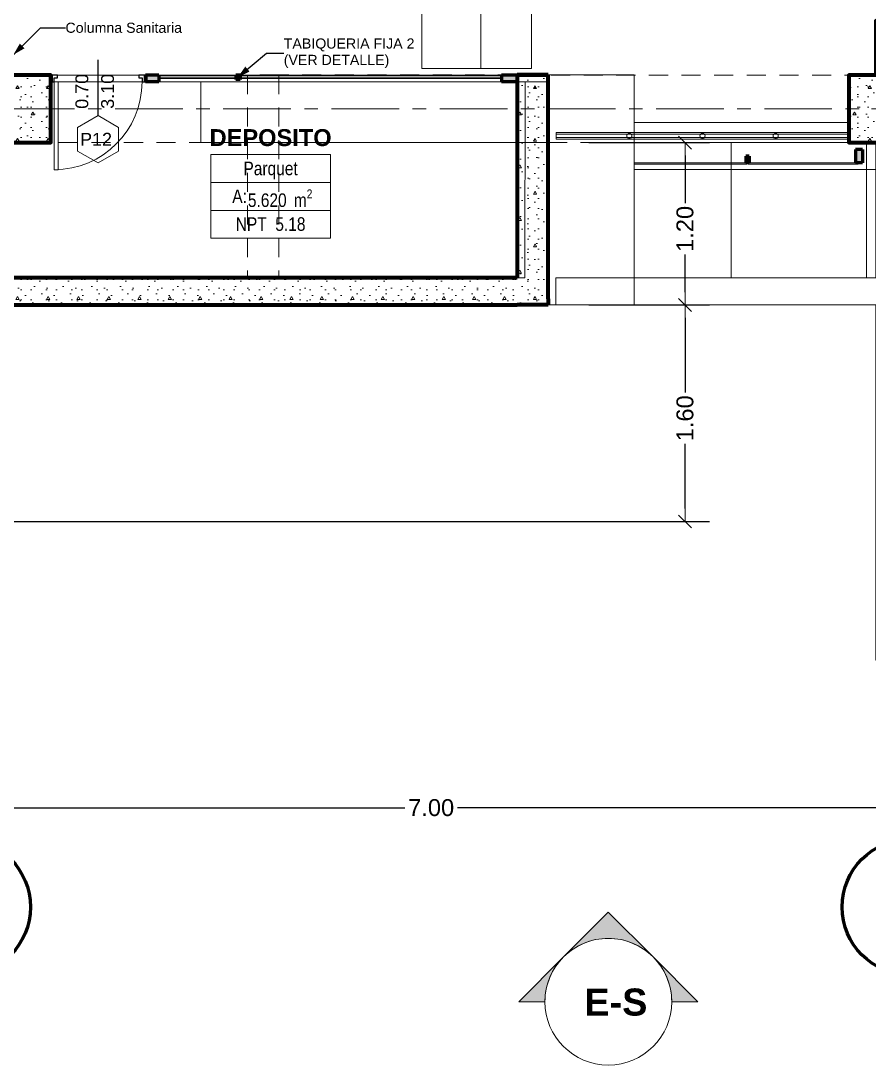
# Model space of a CAD drawing. Header units: inches. Extents: x -38 to 5698, y -33 to 92.
# Drawn here: x 123.25 to 129.52, y 0.38 to 8.1 of the extents above; entities that cross this region are included whole.
import ezdxf

# ---------------------------------------------------------------- set-up
doc = ezdxf.new("R2010")
doc.units = ezdxf.units.IN
doc.header["$MEASUREMENT"] = 0
doc.set_wipeout_variables(frame=1)
doc.header["$PDMODE"] = 1
for name, pattern in [('Hidden Line', [0.195611, 0.141111, -0.0545]), ('Línea Oculta', [0.195611, 0.141111, -0.0545]), ('Punto & Raya', [0.65, 0.5, -0.075, 0, -0.075]), ('Wipeout_Contour', [1, 0, -1])]:
    doc.linetypes.add(name, pattern=pattern)
for name, color, linetype in [('02 _ ARQ _ ALB _ Cotas Ejes', 7, 'Continuous'), ('02 _ ARQ _ ALB _ Ejes Generales', 7, 'Continuous'), ('02 _ ARQ _ ALB _ Mobiliario', 7, 'Continuous'), ('02 _ ARQ _ ALB _ Muros Exteriores', 7, 'Continuous'), ('02 _ ARQ _ ALB _ Muros Interiores', 7, 'Continuous'), ('02 _ ARQ _ ZON _ Espacio.3D', 7, 'Continuous'), ('08 _ STR _ EXT _ 06 Columnas', 7, 'Continuous'), ('08 _ STR _ EXT _ 07 Losa Aligerada', 7, 'Continuous'), ('08 _ STR _ EXT _ 08 Placas Inclinadas', 7, 'Continuous'), ('08 _ STR _ EXT _ 09 Vigas', 7, 'Continuous'), ('Acabado - Muros', 7, 'Continuous'), ('Dibujo 2D - General', 7, 'Continuous'), ('Estructura - 04 MURO', 253, 'Continuous'), ('Interior - Escaleras & Barandillas', 7, 'Continuous'), ('Marcador - Alzados', 7, 'Continuous'), ('Notas - Etiquetas', 251, 'Continuous')]:
    doc.layers.add(name, color=color, linetype=linetype)
doc.styles.add('Estilo_Generado_1', font='swisseb.ttf')
doc.styles.add('Estilo_Generado_4', font='swisse.ttf')
doc.styles.add('Estilo_Generado_8', font='arialbd.ttf')
doc.styles.add('Estilo_Generado_9', font='ARIALN.TTF')
doc.dimstyles.new('Estilo_Generado__1', dxfattribs={"dimtxt": 0.125, "dimasz": 0.095, "dimexe": 0.18, "dimexo": 0.3, "dimgap": 0, "dimtad": 0, "dimtih": 1, "dimtoh": 1, "dimzin": 0, "dimdsep": 46, "dimtxsty": 'Estilo_Generado_4', "dimblk": 'ARROWHEAD_6', "dimblk1": 'ARROWHEAD_6', "dimblk2": 'ARROWHEAD_6', "dimcen": 0.09, "dimse1": 1, "dimse2": 1, "dimclrd": 144, "dimclre": 144, "dimclrt": 7, "dimadec": 0, "dimazin": 0, "dimtfac": 1, "dimtdec": 4, "dimtmove": 0, "dimatfit": 3, "dimfxl": 1, "dimtolj": 1, "dimtzin": 0, "dimarcsym": 0})
doc.dimstyles.new('Estilo_Generado__4', dxfattribs={"dimtxt": 0.125, "dimasz": 0.095, "dimexe": 0.18, "dimexo": 0.3, "dimgap": 0, "dimtad": 0, "dimzin": 0, "dimdsep": 46, "dimtxsty": 'Estilo_Generado_4', "dimblk": 'ARROWHEAD_6', "dimblk1": 'ARROWHEAD_6', "dimblk2": 'ARROWHEAD_6', "dimcen": 0.09, "dimclrd": 144, "dimclre": 144, "dimclrt": 7, "dimadec": 0, "dimazin": 0, "dimtfac": 1, "dimtdec": 4, "dimtmove": 0, "dimatfit": 3, "dimfxl": 1, "dimtolj": 1, "dimtzin": 0, "dimarcsym": 0})
doc.dimstyles.new('Estilo_Generado__8', dxfattribs={"dimtxt": 0.18, "dimasz": 0.0912, "dimexe": 0.18, "dimexo": 0.0625, "dimgap": 0, "dimtad": 0, "dimtih": 1, "dimtoh": 1, "dimdec": 4, "dimzin": 0, "dimdsep": 46, "dimcen": 0.09, "dimadec": 0, "dimazin": 0, "dimtfac": 1, "dimtdec": 4, "dimtmove": 0, "dimatfit": 3, "dimldrblk": 'ARROWHEAD_5', "dimfxl": 1, "dimtolj": 1, "dimtzin": 0, "dimarcsym": 0})
pattern_1 = [(0, (92.500015, 3e-09), (0, 0.03), [])]
pattern_2 = [(0, (92.5, 3e-09), (0, 0.3897114), [0.024375, -0.200625]), (0, (92.6125, 0.19486), (0, 0.3897114), [0.024375, -0.200625]), (60, (92.5, 3e-09), (-0.3375, 0.1948557), [0.024375, -0.200625]), (60, (92.725, 3e-09), (-0.3375, 0.1948557), [0.024375, -0.200625]), (120, (92.5244, 3e-09), (0.3375, 0.1948557), [0.024375, -0.200625]), (120, (92.7494, 3e-09), (0.3375, 0.1948557), [0.024375, -0.200625]), (0, (92.500015, 0.0375), (0, 0.075), [0, -0.075, 0, -0.1125]), (45, (92.537515, 0.0375), (-0.05303301, 0.05303301), [0, -0.05625, 0, -0.09375])]

# ---------------------------------------------------------------- blocks, each defined once
blk = doc.blocks.new('ARROWHEAD_6')
at = {"color": 0, "linetype": 'Continuous', "lineweight": 0}
for p, q in [((0, 0), (-1, 0)), ((-0.5, -0.5), (0.5, 0.5))]:
    blk.add_line(p, q, dxfattribs=at)
blk = doc.blocks.new('*D90', base_point=(804.059, 0))
at = {"layer": '02 _ ARQ _ ALB _ Cotas Ejes', "color": 144, "linetype": 'Continuous', "lineweight": -2, "transparency": 16777216}
for p, q in [((122.915, 2.2841), (126.0886, 2.2841)), ((129.725, 2.2841), (126.4761, 2.2841))]:
    blk.add_line(p, q, dxfattribs=at)
at = {"layer": 'Defpoints', "color": 0, "linetype": 'Continuous', "transparency": 16777216}
for p in [(122.82, 7.45), (129.82, 7.45), (129.82, 2.2841)]:
    blk.add_point(p, dxfattribs=at)
at = {"layer": '02 _ ARQ _ ALB _ Cotas Ejes', "color": 144, "linetype": 'Continuous', "lineweight": -2, "transparency": 16777216, "xscale": 0.095, "yscale": 0.095, "zscale": 0.095, "rotation": 180}
blk.add_blockref('ARROWHEAD_6', (122.82, 2.2841), dxfattribs=at)
at = {"layer": '02 _ ARQ _ ALB _ Cotas Ejes', "color": 144, "linetype": 'Continuous', "lineweight": -2, "transparency": 16777216, "xscale": 0.095, "yscale": 0.095, "zscale": 0.095}
blk.add_blockref('ARROWHEAD_6', (129.82, 2.2841), dxfattribs=at)
at = {"layer": '02 _ ARQ _ ALB _ Cotas Ejes', "color": 7, "linetype": 'Continuous', "lineweight": 13, "transparency": 16777216, "insert": (126.2824, 2.2841), "char_height": 0.125, "attachment_point": 5, "style": 'Estilo_Generado_4'}
blk.add_mtext('\\A1;7.00', dxfattribs=at)
blk = doc.blocks.new('*D103', base_point=(804.059, 0))
at = {"layer": '02 _ ARQ _ ALB _ Cotas Ejes', "color": 144, "linetype": 'Continuous', "lineweight": -2, "transparency": 16777216}
for p, q in [((127.4478, 6.0005), (128.3389, 6.0005)), ((128.1589, 5.9055), (128.1589, 5.3523)), ((128.1589, 4.495), (128.1589, 4.9729)), ((123.0005, 4.4), (128.3389, 4.4))]:
    blk.add_line(p, q, dxfattribs=at)
at = {"layer": 'Defpoints', "color": 0, "linetype": 'Continuous', "transparency": 16777216}
for p in [(127.1478, 6.0005), (128.1589, 6.0005), (122.7005, 4.4)]:
    blk.add_point(p, dxfattribs=at)
at = {"layer": '02 _ ARQ _ ALB _ Cotas Ejes', "color": 144, "linetype": 'Continuous', "lineweight": -2, "transparency": 16777216, "xscale": 0.095, "yscale": 0.095, "zscale": 0.095}
for p, rotation in [((128.1589, 6.0005), 90), ((128.1589, 4.4), 270)]:
    blk.add_blockref('ARROWHEAD_6', p, dxfattribs=dict(at, rotation=rotation))
at = {"layer": '02 _ ARQ _ ALB _ Cotas Ejes', "color": 7, "linetype": 'Continuous', "lineweight": 13, "transparency": 16777216, "insert": (128.1589, 5.1626), "char_height": 0.125, "attachment_point": 5, "rotation": 90, "style": 'Estilo_Generado_4'}
blk.add_mtext('\\A1;1.60', dxfattribs=at)
blk = doc.blocks.new('*D104', base_point=(804.059, 0))
at = {"layer": '02 _ ARQ _ ALB _ Cotas Ejes', "color": 144, "linetype": 'Continuous', "lineweight": -2, "transparency": 16777216}
for p, q in [((127.4478, 7.2), (128.3389, 7.2)), ((128.1589, 7.105), (128.1589, 6.7523)), ((128.1589, 6.0955), (128.1589, 6.3729)), ((127.4478, 6.0005), (128.3389, 6.0005))]:
    blk.add_line(p, q, dxfattribs=at)
at = {"layer": 'Defpoints', "color": 0, "linetype": 'Continuous', "transparency": 16777216}
for p in [(127.1478, 7.2), (128.1589, 7.2), (127.1478, 6.0005)]:
    blk.add_point(p, dxfattribs=at)
at = {"layer": '02 _ ARQ _ ALB _ Cotas Ejes', "color": 144, "linetype": 'Continuous', "lineweight": -2, "transparency": 16777216, "xscale": 0.095, "yscale": 0.095, "zscale": 0.095}
for p, rotation in [((128.1589, 7.2), 90), ((128.1589, 6.0005), 270)]:
    blk.add_blockref('ARROWHEAD_6', p, dxfattribs=dict(at, rotation=rotation))
at = {"layer": '02 _ ARQ _ ALB _ Cotas Ejes', "color": 7, "linetype": 'Continuous', "lineweight": 13, "transparency": 16777216, "insert": (128.1589, 6.5626), "char_height": 0.125, "attachment_point": 5, "rotation": 90, "style": 'Estilo_Generado_4'}
blk.add_mtext('\\A1;1.20', dxfattribs=at)
blk = doc.blocks.new('ARROWHEAD_5')
at = {"linetype": 'Continuous', "lineweight": 0}
blk.add_hatch(color=0, dxfattribs=at).paths.add_polyline_path([(-1, 0.2679), (0, 0), (-1, -0.2679)])
at = {"color": 0, "linetype": 'Continuous', "lineweight": 0}
blk.add_line((0, 0), (-1, 0), dxfattribs=at)

msp = doc.modelspace()

# ---------------------------------------------------------------- hatches: boundary and pattern name
at = {"layer": '08 _ STR _ EXT _ 06 Columnas', "linetype": 'Continuous', "lineweight": 9}
h = msp.add_hatch(dxfattribs=at)
h.set_pattern_fill('HORMIGÓN_EN_MASA_0002', style=0, pattern_type=2)
h.set_pattern_definition(pattern_2)
h.paths.add_polyline_path([(122.57, 8.1), (122.57, 7.2), (123.47, 7.2), (123.47, 7.7), (123.07, 7.7), (123.07, 8.1)])
at = {"layer": '08 _ STR _ EXT _ 08 Placas Inclinadas', "linetype": 'Continuous', "lineweight": 9}
h = msp.add_hatch(dxfattribs=at)
h.set_pattern_fill('HORMIGÓN_EN_MASA_0002', style=0, pattern_type=2)
h.set_pattern_definition(pattern_2)
h.paths.add_polyline_path([(126.9169, 6.0611), (124.925, 6.2005), (122.9315, 6.2005), (122.2964, 6.1561), (122.2964, 6.0005), (126.9169, 6.0005)])
h = msp.add_hatch(dxfattribs=at)
h.set_pattern_fill('HORMIGÓN_EN_MASA_0002', style=0, pattern_type=2)
h.set_pattern_definition(pattern_2)
h.paths.add_polyline_path([(124.925, 6.2005), (125.156, 6.1843), (125.156, 6.2005)])
h = msp.add_hatch(dxfattribs=at)
h.set_pattern_fill('HORMIGÓN_EN_MASA_0002', style=0, pattern_type=2)
h.set_pattern_definition(pattern_2)
h.paths.add_polyline_path([(125.156, 6.2005), (125.156, 6.1843), (126.9169, 6.0611), (126.9169, 6.2005)])
h = msp.add_hatch(dxfattribs=at)
h.set_pattern_fill('HORMIGÓN_EN_MASA_0002', style=0, pattern_type=2)
h.set_pattern_definition(pattern_2)
h.paths.add_polyline_path([(127.1478, 6.0449), (126.9169, 6.0611), (126.9169, 6.0005), (127.1478, 6.0005)])
at = {"layer": 'Acabado - Muros', "linetype": 'Continuous', "lineweight": 0}
for points in [[(127.2056, 7.15), (127.1478, 7.15), (127.1478, 7.05), (127.2056, 7.05)], [(127.4075, 7.1), (127.4075, 7.05), (127.4325, 7.05), (127.4325, 7.1)]]:
    msp.add_hatch(color=254, dxfattribs=at).paths.add_polyline_path(points)
at = {"layer": 'Acabado - Muros', "linetype": 'Continuous', "lineweight": 9}
msp.add_hatch(color=250, dxfattribs=at).paths.add_polyline_path([(127.1825, 7.04), (127.415, 7.04), (127.415, 7.05), (127.1825, 7.05)])
at = {"layer": 'Marcador - Alzados', "linetype": 'Continuous', "lineweight": 13}
for points in [[(127.2608, 1.1812, -0.414214), (127.9233, 1.1812), (127.592, 1.5124)], [(126.9295, 0.8499), (127.1236, 0.8499, -0.198912), (127.2608, 1.1812)], [(128.2545, 0.8499), (127.9233, 1.1812, -0.198912), (128.0605, 0.8499)]]:
    msp.add_hatch(color=7, dxfattribs=at).paths.add_polyline_path(points)

# ---------------------------------------------------------------- linework, layer by layer
at = {"layer": '02 _ ARQ _ ALB _ Ejes Generales', "color": 7, "linetype": 'Continuous', "lineweight": 60}
for centre in [(122.82, 1.55), (129.82, 1.55)]:
    msp.add_circle(centre, 0.5, dxfattribs=at)
at = {"layer": '02 _ ARQ _ ALB _ Mobiliario', "color": 175, "linetype": 'Continuous', "lineweight": 13, "flags": 128}
for points in [[(126.6491, 8.3985), (126.2141, 8.3985), (126.2141, 7.7485), (126.6491, 7.7485)], [(126.6491, 8.3985), (126.6491, 7.7485), (127.0241, 7.7485), (127.0241, 8.3985)]]:
    msp.add_lwpolyline(points, close=True, dxfattribs=at)
at = {"layer": '02 _ ARQ _ ALB _ Muros Interiores', "color": 152, "linetype": 'Continuous', "lineweight": 25}
msp.add_line((123.82, 7.4), (123.82, 7.8125), dxfattribs=at)
at = {"layer": '02 _ ARQ _ ALB _ Muros Interiores', "color": 7, "linetype": 'Continuous', "lineweight": 80}
for p, q in [((123.47, 7.7), (123.47, 7.65)), ((123.47, 7.7), (123.47, 7.65)), ((123.47, 7.7), (123.47, 7.65)), ((124.17, 7.7), (124.17, 7.65)), ((124.17, 7.7), (124.17, 7.65)), ((124.17, 7.7), (124.17, 7.65))]:
    msp.add_line(p, q, dxfattribs=at)
at = {"layer": '02 _ ARQ _ ALB _ Muros Interiores', "color": 165, "linetype": 'Continuous', "lineweight": 25}
for p, q in [((123.47, 7.7), (123.47, 7.65)), ((123.52, 7.7), (123.47, 7.7)), ((123.47, 7.65), (123.495, 7.65)), ((123.495, 7.65), (123.495, 7.68)), ((123.495, 7.68), (123.52, 7.68)), ((123.52, 7.68), (123.52, 7.7)), ((124.12, 7.7), (124.12, 7.68)), ((124.17, 7.7), (124.12, 7.7)), ((124.12, 7.68), (124.145, 7.68)), ((124.145, 7.68), (124.145, 7.65)), ((124.145, 7.65), (124.17, 7.65)), ((124.17, 7.65), (124.17, 7.7))]:
    msp.add_line(p, q, dxfattribs=at)
at = {"layer": '02 _ ARQ _ ALB _ Muros Interiores', "color": 165, "linetype": 'Continuous', "lineweight": 15}
for p, q in [((123.495, 7), (123.495, 7.65)), ((123.495, 7.65), (123.525, 7.65)), ((123.525, 7.65), (123.525, 7)), ((123.525, 7), (123.495, 7))]:
    msp.add_line(p, q, dxfattribs=at)
at = {"layer": '02 _ ARQ _ ALB _ Muros Interiores', "color": 251, "linetype": 'Continuous', "lineweight": 13, "flags": 128}
msp.add_lwpolyline([(123.82, 7.05), (123.9716, 7.1375), (123.9716, 7.3125), (123.82, 7.4), (123.6684, 7.3125), (123.6684, 7.1375)], close=True, dxfattribs=at)
at = {"layer": '02 _ ARQ _ ALB _ Muros Interiores', "color": 7, "linetype": 'Continuous', "lineweight": 15}
msp.add_arc((123.495, 7.65), 0.65, 270, 0, dxfattribs=at)
at = {"layer": '02 _ ARQ _ ZON _ Espacio.3D', "color": 252, "linetype": 'Continuous', "lineweight": 13}
for p, q in [((125.5368, 7.1113), (124.6534, 7.1113)), ((124.6534, 7.1113), (124.6534, 6.4936)), ((124.6534, 7.1113), (125.5368, 7.1113)), ((124.6534, 6.9054), (124.6534, 7.1113)), ((125.5368, 6.4936), (125.5368, 7.1113)), ((125.5368, 7.1113), (125.5368, 6.9054)), ((125.5368, 6.9054), (124.6534, 6.9054)), ((124.6534, 6.9054), (125.5368, 6.9054)), ((124.6534, 6.6995), (124.6534, 6.9054)), ((125.5368, 6.9054), (125.5368, 6.6995)), ((125.5368, 6.6995), (124.6534, 6.6995)), ((124.6534, 6.6995), (125.5368, 6.6995)), ((124.6534, 6.4936), (124.6534, 6.6995)), ((125.5368, 6.6995), (125.5368, 6.4936)), ((124.6534, 6.4936), (125.5368, 6.4936)), ((125.5368, 6.4936), (124.6534, 6.4936))]:
    msp.add_line(p, q, dxfattribs=at)
at = {"layer": '02 _ ARQ _ ZON _ Espacio.3D', "color": 254, "linetype": 'Continuous', "lineweight": 0, "flags": 128}
for points in [[(122.62, 8.1), (123.07, 8.1), (123.07, 7.7), (124.5795, 7.6999), (124.5795, 7.2), (129.37, 7.2), (129.37, 7.7), (129.57, 7.7), (129.57, 8.1), (130.07, 8.1), (130.07, 16.5), (129.57, 16.5), (129.57, 17.35), (129.37, 17.35), (123.27, 17.35), (123.07, 17.35), (123.07, 16.5), (122.62, 16.5)], [(122.9315, 6.2005), (126.9755, 6.2005), (126.9764, 7.65), (123.47, 7.65), (123.47, 7.2), (122.9315, 7.2)]]:
    msp.add_lwpolyline(points, close=True, dxfattribs=at)
at = {"layer": '08 _ STR _ EXT _ 06 Columnas', "color": 7, "linetype": 'Continuous', "lineweight": 80, "flags": 128}
msp.add_lwpolyline([(122.57, 8.1), (122.57, 7.2), (123.47, 7.2), (123.47, 7.7), (123.07, 7.7), (123.07, 8.1)], close=True, dxfattribs=at)
at = {"layer": '08 _ STR _ EXT _ 07 Losa Aligerada', "color": 7, "linetype": 'Continuous', "lineweight": 18, "flags": 128}
msp.add_lwpolyline([(100.17, 5.8), (117.7353, 5.8), (117.7353, 7.2), (122.9315, 7.2), (122.9315, 6.0005), (129.57, 6.0005), (129.57, 3.3753), (137.07, 3.3753)], dxfattribs=at)
at = {"layer": '08 _ STR _ EXT _ 08 Placas Inclinadas', "color": 7, "linetype": 'Continuous', "lineweight": 80}
for p, q in [((125.156, 6.2005), (124.925, 6.2005)), ((125.156, 6.2005), (124.925, 6.2005)), ((126.9169, 6.2005), (125.156, 6.2005)), ((126.9169, 6.2005), (125.156, 6.2005))]:
    msp.add_line(p, q, dxfattribs=at)
at = {"layer": '08 _ STR _ EXT _ 08 Placas Inclinadas', "color": 7, "linetype": 'Continuous', "lineweight": 80, "flags": 128}
for points in [[(124.925, 6.2005), (122.9315, 6.2005)], [(122.2964, 6.0005), (126.9169, 6.0005)]]:
    msp.add_lwpolyline(points, dxfattribs=at)
at = {"layer": 'Acabado - Muros', "color": 7, "linetype": 'Continuous', "lineweight": 60}
for p, q in [((124.17, 7.7), (124.17, 7.65)), ((127.2056, 7.15), (127.1478, 7.15)), ((127.1478, 7.15), (127.1478, 7.05)), ((127.2056, 7.15), (127.2056, 7.05)), ((127.2056, 7.05), (127.1478, 7.05)), ((127.4075, 7.1), (127.4075, 7.05)), ((127.4325, 7.1), (127.4075, 7.1)), ((127.4325, 7.05), (127.4075, 7.05)), ((127.4325, 7.1), (127.4325, 7.05))]:
    msp.add_line(p, q, dxfattribs=at)
at = {"layer": 'Acabado - Muros', "color": 7, "linetype": 'Continuous', "lineweight": 13, "flags": 128}
msp.add_lwpolyline([(127.1825, 7.04), (127.1825, 7.05), (127.415, 7.05), (127.415, 7.04)], close=True, dxfattribs=at)
at = {"layer": 'Marcador - Alzados', "color": 7, "linetype": 'Continuous', "lineweight": 13, "flags": 128}
for points in [[(127.2608, 1.1812, -0.414214), (127.9233, 1.1812), (127.592, 1.5124)], [(126.9295, 0.8499), (127.1236, 0.8499, -0.198912), (127.2608, 1.1812)], [(128.2545, 0.8499), (128.0605, 0.8499, 0.198912), (127.9233, 1.1812)]]:
    msp.add_lwpolyline(points, format="xyb", close=True, dxfattribs=at)
at = {"layer": 'Marcador - Alzados', "color": 7, "linetype": 'Continuous', "lineweight": 13}
msp.add_circle((127.592, 0.8499), 0.4685, dxfattribs=at)

# ---------------------------------------------------------------- texts
at = {"layer": '02 _ ARQ _ ALB _ Muros Interiores', "color": 251, "lineweight": 25, "char_height": 0.095, "attachment_point": 7, "rotation": 90, "style": 'Estilo_Generado_4'}
for s, insert in [('\\A1;{\\pql;\\pt0;\\fSwis721 Ex BT|b0|i0|c0|p34;0.70\\fSwis721 Ex BT|b0|i0|c0|p34;\\A1{\\H.66x;\\S^  ;}\\fSwis721 Ex BT|b0|i0|c0|p34;\\fSwis721 Ex BT|b0|i0|c0|p34;}', (123.775, 7.45)), ('\\A1;{\\pql;\\pt0;\\fSwis721 Ex BT|b0|i0|c0|p34;3.10\\fSwis721 Ex BT|b0|i0|c0|p34;\\A1{\\H.66x;\\S^  ;}\\fSwis721 Ex BT|b0|i0|c0|p34;\\fSwis721 Ex BT|b0|i0|c0|p34;}', (123.965, 7.45))]:
    msp.add_mtext(s, dxfattribs=dict(at, insert=insert))
at = {"layer": '02 _ ARQ _ ALB _ Muros Interiores', "color": 251, "lineweight": 25, "insert": (123.6867, 7.1775), "char_height": 0.095, "attachment_point": 7, "style": 'Estilo_Generado_4'}
msp.add_mtext('\\A1;{\\pql;\\pt0;\\fSwis721 Ex BT|b0|i0|c0|p34;P12\\fSwis721 Ex BT|b0|i0|c0|p34;\\fSwis721 Ex BT|b0|i0|c0|p34;\\fSwis721 Ex BT|b0|i0|c0|p34;}', dxfattribs=at)
at = {"layer": '02 _ ARQ _ ZON _ Espacio.3D', "color": 252, "lineweight": 25, "attachment_point": 2}
for s, insert, char_height, style in [('\\A1;{\\pqc;\\pt0;\\fArial|b1|i0|c0|p34;DEPOSITO}', (125.0951, 7.2997), 0.125, 'Estilo_Generado_8'), ('\\A1;{\\pqc;\\pt0;\\fArial Narrow|b0|i0|c0|p34;Parquet}', (125.0951, 7.0594), 0.1, 'Estilo_Generado_9'), ('\\A1;{\\pqc;\\pt0;\\fArial Narrow|b0|i0|c0|p34;A: }', (124.866, 6.8535), 0.1, 'Estilo_Generado_9'), ('\\A1;{\\pqc;\\pt0,0.3;\\fArial Narrow|b0|i0|c0|p34;5.620\\fArial Narrow|b0|i0|c0|p34;\\A1{\\H.66x;\\S^  ;}\\fArial Narrow|b0|i0|c0|p34; m\\fArial Narrow|b0|i0|c0|p34;\\A1{\\H.66x;\\S2^  ;}}', (125.1657, 6.8539), 0.1, 'Estilo_Generado_9'), ('\\A1;{\\pqc;\\pt0;\\fArial Narrow|b0|i0|c0|p34;NPT  5.18}', (125.0951, 6.6481), 0.1, 'Estilo_Generado_9')]:
    msp.add_mtext(s, dxfattribs=dict(at, insert=insert, char_height=char_height, style=style))
at = {"layer": 'Marcador - Alzados', "color": 5, "lineweight": 35, "insert": (127.8809, 0.7447), "char_height": 0.2, "attachment_point": 9, "style": 'Estilo_Generado_1'}
msp.add_mtext('\\A1;{\\pqr;\\pt0;\\fSwis721 Ex BT|b1|i0|c0|p34;E-S}', dxfattribs=at)
at = {"layer": 'Notas - Etiquetas', "color": 8, "linetype": 'Continuous', "lineweight": 35, "insert": (123.5787, 8.0488), "char_height": 0.075, "attachment_point": 4, "style": 'Estilo_Generado_4'}
msp.add_mtext('\\A1;{\\pql;\\fSwis721 Ex BT|b0|i0|c0|p34;Columna Sanitaria}', dxfattribs=at)
at = {"layer": 'Notas - Etiquetas', "color": 8, "linetype": 'Continuous', "lineweight": 13, "insert": (125.1925, 7.8609), "char_height": 0.075, "width": 1.004961, "attachment_point": 4, "line_spacing_factor": 0.969465, "style": 'Estilo_Generado_4'}
msp.add_mtext('\\A1;{\\pql;\\fSwis721 Ex BT|b0|i0|c0|p34;TABIQUERIA FIJA 2 (VER DETALLE)\\fSwis721 Ex BT|b0|i0|c0|p34; }', dxfattribs=at)

# ---------------------------------------------------------------- leaders
at = {"layer": 'Notas - Etiquetas', "color": 8, "linetype": 'Continuous', "lineweight": 13, "annotation_type": 0, "has_hookline": 1, "hookline_direction": 0, "text_width": 1.0171}
msp.add_leader([(123.1938, 7.85), (123.393, 8.0488), (123.5787, 8.0488)], dimstyle='Estilo_Generado__8', dxfattribs=at)

# ---------------------------------------------------------------- next in the draw order: wipeouts: each hides what was drawn before it
at = {"color": 254, "linetype": 'Wipeout_Contour', "lineweight": 0, "ltscale": 2517.317119}
msp.add_wipeout([(127.1478, 6.0449), (127.1478, 6.0005), (127.7829, 6.0005)], dxfattribs=at).dxf.layer = '08 _ STR _ EXT _ 08 Placas Inclinadas'
at = {"color": 254, "linetype": 'Wipeout_Contour', "lineweight": 0, "ltscale": 5023.597006}
msp.add_wipeout([(124.8538, 7.65), (126.8014, 7.65), (126.8014, 7.7), (124.8703, 7.7), (124.8703, 7.667), (124.8538, 7.667)], dxfattribs=at).dxf.layer = 'Acabado - Muros'
at = {"color": 254, "linetype": 'Wipeout_Contour', "lineweight": 0, "ltscale": 3354.318651}
msp.add_wipeout([(126.9169, 7.65), (127.0538, 7.65), (127.0538, 7.7), (126.9169, 7.7)], dxfattribs=at).dxf.layer = 'Acabado - Muros'
at = {"color": 254, "linetype": 'Wipeout_Contour', "lineweight": 0, "ltscale": 3361.047241}
msp.add_wipeout([(129.57, 6.2005), (129.57, 7.2), (127.7829, 7.2), (127.7812, 6.2005)], dxfattribs=at).dxf.layer = 'Dibujo 2D - General'

# ---------------------------------------------------------------- next in the draw order: hatches: boundary and pattern name
at = {"layer": 'Acabado - Muros', "linetype": 'Continuous', "lineweight": 0}
for points in [[(129.42, 7.15), (129.42, 7.05), (129.47, 7.05), (129.47, 7.15)], [(128.6075, 7.1), (128.6075, 7.05), (128.6325, 7.05), (128.6325, 7.1)]]:
    msp.add_hatch(color=254, dxfattribs=at).paths.add_polyline_path(points)
at = {"layer": 'Acabado - Muros', "linetype": 'Continuous', "lineweight": 9}
for points in [[(127.425, 7.04), (128.615, 7.04), (128.615, 7.05), (127.425, 7.05)], [(128.625, 7.04), (129.44, 7.04), (129.44, 7.05), (128.625, 7.05)]]:
    msp.add_hatch(color=250, dxfattribs=at).paths.add_polyline_path(points)
at = {"layer": 'Dibujo 2D - General', "linetype": 'Continuous', "lineweight": 13}
h = msp.add_hatch(dxfattribs=at)
h.set_pattern_fill('CEMENTO_PULIDO_Y_BRUÑADO_FA', color=9, style=0, pattern_type=2)
h.set_pattern_definition([(0, (92.5, 3e-09), (0, 1), []), (90, (92.5, 3e-09), (-1, 0), [])])
h.paths.add_polyline_path([(129.57, 6.2005), (129.57, 7.2), (127.7829, 7.2), (127.7812, 6.2005)])

# ---------------------------------------------------------------- next in the draw order: linework, layer by layer
at = {"layer": '08 _ STR _ EXT _ 08 Placas Inclinadas', "color": 7, "linetype": 'Continuous', "lineweight": 80}
msp.add_line((126.9169, 7.7005), (126.9169, 6.2005), dxfattribs=at)
at = {"layer": 'Acabado - Muros', "color": 7, "linetype": 'Continuous', "lineweight": 60}
for p, q in [((126.9169, 7.7), (126.9169, 7.65)), ((129.42, 7.15), (129.42, 7.05)), ((129.47, 7.15), (129.42, 7.15)), ((129.47, 7.15), (129.47, 7.05)), ((128.6325, 7.1), (128.6075, 7.1)), ((128.6075, 7.1), (128.6075, 7.05)), ((128.6325, 7.05), (128.6075, 7.05)), ((128.6325, 7.1), (128.6325, 7.05)), ((129.47, 7.05), (129.42, 7.05))]:
    msp.add_line(p, q, dxfattribs=at)
at = {"layer": 'Acabado - Muros', "color": 7, "linetype": 'Continuous', "lineweight": 13, "flags": 128}
for points in [[(127.425, 7.04), (127.425, 7.05), (128.615, 7.05), (128.615, 7.04)], [(128.625, 7.04), (128.625, 7.05), (129.44, 7.05), (129.44, 7.04)]]:
    msp.add_lwpolyline(points, close=True, dxfattribs=at)
at = {"layer": 'Dibujo 2D - General', "color": 251, "linetype": 'Continuous', "lineweight": 13, "flags": 128}
msp.add_lwpolyline([(129.57, 6.2005), (129.57, 7.2), (127.7829, 7.2), (127.7812, 6.2005)], close=True, dxfattribs=at)

# ---------------------------------------------------------------- next in the draw order: wipeouts: each hides what was drawn before it
at = {"color": 254, "linetype": 'Wipeout_Contour', "lineweight": 0, "ltscale": 5016.541888}
msp.add_wipeout([(124.27, 7.65), (124.8538, 7.65), (124.8538, 7.667), (124.8373, 7.667), (124.8373, 7.7), (124.27, 7.7)], dxfattribs=at).dxf.layer = 'Acabado - Muros'
at = {"color": 254, "linetype": 'Wipeout_Contour', "lineweight": 0, "ltscale": 3355.588707}
msp.add_wipeout([(127.552, 7.65), (127.552, 7.7), (127.0538, 7.7), (127.0538, 7.65)], dxfattribs=at).dxf.layer = 'Acabado - Muros'

# ---------------------------------------------------------------- next in the draw order: linework, layer by layer
at = {"layer": 'Acabado - Muros', "color": 251, "linetype": 'Continuous', "lineweight": 13, "flags": 128}
for points in [[(124.8373, 7.7), (124.27, 7.7)], [(126.8014, 7.65), (124.8538, 7.65), (124.27, 7.65)], [(126.8014, 7.7), (124.8703, 7.7)], [(126.9169, 7.7), (127.0538, 7.7), (127.552, 7.7)], [(126.9169, 7.65), (127.0538, 7.65), (127.552, 7.65)], [(127.552, 7.65), (127.552, 7.7)]]:
    msp.add_lwpolyline(points, dxfattribs=at)

# ---------------------------------------------------------------- next in the draw order: wipeouts: each hides what was drawn before it
at = {"color": 254, "linetype": 'Wipeout_Contour', "lineweight": 0, "ltscale": 3359.515521}
msp.add_wipeout([(127.2064, 7.35), (127.2064, 7.2), (129.37, 7.2), (129.37, 7.35)], dxfattribs=at).dxf.layer = 'Estructura - 04 MURO'

# ---------------------------------------------------------------- next in the draw order: hatches: boundary and pattern name
at = {"layer": '08 _ STR _ EXT _ 06 Columnas', "linetype": 'Continuous', "lineweight": 9}
h = msp.add_hatch(dxfattribs=at)
h.set_pattern_fill('HORMIGÓN_EN_MASA_0002', style=0, pattern_type=2)
h.set_pattern_definition(pattern_2)
h.paths.add_polyline_path([(129.57, 7.7), (129.37, 7.7), (129.37, 7.2), (129.57, 7.2), (129.57, 7.35), (129.77, 7.35), (129.77, 6.9), (130.07, 6.9), (130.07, 7.2), (130.27, 7.2), (130.27, 7.7), (130.07, 7.7), (130.07, 8.1), (129.57, 8.1)])

# ---------------------------------------------------------------- next in the draw order: linework, layer by layer
at = {"layer": '08 _ STR _ EXT _ 06 Columnas', "color": 7, "linetype": 'Continuous', "lineweight": 80, "flags": 128}
msp.add_lwpolyline([(129.77, 6.9), (130.07, 6.9), (130.07, 7.2), (130.27, 7.2), (130.27, 7.7), (130.07, 7.7), (130.07, 8.1), (129.57, 8.1), (129.57, 7.7), (129.37, 7.7), (129.37, 7.2), (129.57, 7.2)], dxfattribs=at)
at = {"layer": 'Estructura - 04 MURO', "color": 7, "linetype": 'Continuous', "lineweight": 13, "flags": 128}
for points in [[(129.37, 7.35), (127.2064, 7.35)], [(127.2064, 7.35), (127.2064, 7.2)], [(127.2064, 7.2), (129.37, 7.2)]]:
    msp.add_lwpolyline(points, dxfattribs=at)
at = {"layer": 'Interior - Escaleras & Barandillas', "color": 161, "linetype": 'Continuous', "lineweight": 13, "flags": 128}
for points in [[(128.2882, 7.2688, 1), (128.2882, 7.2313, 1)], [(128.8291, 7.2688, 1), (128.8291, 7.2313, 1)]]:
    msp.add_lwpolyline(points, format="xyb", close=True, dxfattribs=at)

# ---------------------------------------------------------------- next in the draw order: wipeouts: each hides what was drawn before it
at = {"color": 254, "linetype": 'Wipeout_Contour', "lineweight": 0, "ltscale": 3344.592593}
msp.add_wipeout([(124.27, 7.695), (124.27, 7.675), (124.8373, 7.675), (124.8373, 7.695)], dxfattribs=at).dxf.layer = 'Acabado - Muros'

# ---------------------------------------------------------------- next in the draw order: hatches: boundary and pattern name
at = {"layer": 'Acabado - Muros', "linetype": 'Continuous', "lineweight": 0}
msp.add_hatch(color=254, dxfattribs=at).paths.add_polyline_path([(124.27, 7.7), (124.17, 7.7), (124.17, 7.65), (124.27, 7.65)])
h = msp.add_hatch(dxfattribs=at)
h.set_pattern_fill('CONTRACHAPADO_0002', color=254, style=0, pattern_type=2)
h.set_pattern_definition(pattern_1)
h.paths.add_polyline_path([(124.27, 7.695), (124.27, 7.675), (124.8373, 7.675), (124.8373, 7.695)])

# ---------------------------------------------------------------- next in the draw order: linework, layer by layer
at = {"layer": 'Acabado - Muros', "color": 7, "linetype": 'Continuous', "lineweight": 60}
for p, q in [((124.27, 7.7), (124.17, 7.7)), ((124.27, 7.65), (124.17, 7.65)), ((124.27, 7.7), (124.27, 7.65))]:
    msp.add_line(p, q, dxfattribs=at)
at = {"layer": 'Acabado - Muros', "color": 7, "linetype": 'Continuous', "lineweight": 13, "flags": 128}
msp.add_lwpolyline([(124.27, 7.695), (124.27, 7.675), (124.8373, 7.675), (124.8373, 7.695)], close=True, dxfattribs=at)

# ---------------------------------------------------------------- next in the draw order: wipeouts: each hides what was drawn before it
at = {"color": 254, "linetype": 'Wipeout_Contour', "lineweight": 0, "ltscale": 3356.212195}
msp.add_wipeout([(127.7829, 6.0005), (127.7829, 7.7005), (127.1478, 7.7005), (127.1478, 6.0449)], dxfattribs=at).dxf.layer = '08 _ STR _ EXT _ 08 Placas Inclinadas'

# ---------------------------------------------------------------- next in the draw order: hatches: boundary and pattern name
at = {"layer": '08 _ STR _ EXT _ 08 Placas Inclinadas', "linetype": 'Continuous', "lineweight": 9}
h = msp.add_hatch(dxfattribs=at)
h.set_pattern_fill('HORMIGÓN_EN_MASA_0002', style=0, pattern_type=2)
h.set_pattern_definition(pattern_2)
h.paths.add_polyline_path([(127.1478, 6.2005), (127.1478, 7.7005), (126.9169, 7.7005), (126.9169, 6.2005)])
h = msp.add_hatch(dxfattribs=at)
h.set_pattern_fill('HORMIGÓN_EN_MASA_0002', style=0, pattern_type=2)
h.set_pattern_definition(pattern_2)
h.paths.add_polyline_path([(126.9169, 6.2005), (126.9169, 6.0611), (127.1478, 6.0449), (127.1478, 6.2005)])

# ---------------------------------------------------------------- next in the draw order: linework, layer by layer
at = {"layer": '02 _ ARQ _ ALB _ Ejes Generales', "color": 252, "linetype": 'Punto & Raya', "lineweight": 13}
msp.add_line((98.3454, 7.45), (147.07, 7.45), dxfattribs=at)
at = {"layer": '02 _ ARQ _ ALB _ Muros Exteriores', "color": 7, "linetype": 'Continuous', "lineweight": 13}
for p, q in [((129.57, 6.2005), (127.2039, 6.2005)), ((127.2039, 6.2005), (127.2039, 6.0005)), ((129.57, 6.0005), (127.2039, 6.0005))]:
    msp.add_line(p, q, dxfattribs=at)
at = {"layer": '08 _ STR _ EXT _ 08 Placas Inclinadas', "color": 7, "linetype": 'Continuous', "lineweight": 80}
for p, q in [((127.1478, 6.2005), (127.1478, 7.7005)), ((127.1478, 6.0449), (127.1478, 6.2005)), ((127.1478, 6.0449), (127.1478, 6.0005))]:
    msp.add_line(p, q, dxfattribs=at)
at = {"layer": '08 _ STR _ EXT _ 08 Placas Inclinadas', "color": 7, "linetype": 'Continuous', "lineweight": 80, "flags": 128}
for points in [[(127.1478, 7.7005), (126.9169, 7.7005)], [(127.1478, 6.0005), (126.9169, 6.0005)]]:
    msp.add_lwpolyline(points, dxfattribs=at)
at = {"layer": '08 _ STR _ EXT _ 08 Placas Inclinadas', "color": 7, "linetype": 'Continuous', "lineweight": 13, "flags": 128}
for points in [[(127.7829, 7.7005), (127.1478, 7.7005)], [(127.7829, 6.0005), (127.7829, 7.7005)], [(127.7829, 6.0005), (127.1478, 6.0005)]]:
    msp.add_lwpolyline(points, dxfattribs=at)
at = {"layer": '08 _ STR _ EXT _ 09 Vigas', "color": 251, "linetype": 'Hidden Line', "lineweight": 13}
msp.add_line((102.07, 7.2), (144.07, 7.2), dxfattribs=at)
at = {"layer": 'Interior - Escaleras & Barandillas', "color": 161, "linetype": 'Continuous', "lineweight": 13, "flags": 128}
for points in [[(129.37, 7.225), (129.37, 7.275), (127.2064, 7.275), (127.2064, 7.225)], [(129.37, 7.2375), (129.37, 7.2625), (127.2064, 7.2625), (127.2064, 7.2375)], [(129.37, 7.2375), (129.37, 7.2625), (127.2064, 7.2625), (127.2064, 7.2375)], [(129.37, 7.2375), (129.37, 7.2625), (127.2064, 7.2625), (127.2064, 7.2375)]]:
    msp.add_lwpolyline(points, close=True, dxfattribs=at)
msp.add_lwpolyline([(127.7473, 7.2688, 1), (127.7473, 7.2313, 1)], format="xyb", close=True, dxfattribs=at)

# ---------------------------------------------------------------- next in the draw order: dimensions: what is measured, and where the dimension line sits
at = {"layer": '02 _ ARQ _ ALB _ Cotas Ejes', "color": 144, "linetype": 'Continuous', "lineweight": 13}
dim = msp.add_linear_dim(base=(129.82, 2.2841), p1=(122.82, 7.45), p2=(129.82, 7.45), dimstyle='Estilo_Generado__1', dxfattribs=at)
dim.commit()
dim.dimension.update_dxf_attribs({"geometry": '*D90', "text_midpoint": (126.2824, 2.2841), "dimtype": 160})
for base, p1, p2, picture, middle in [((128.1589, 7.2), (127.1478, 6.0005), (127.1478, 7.2), '*D104', (128.1589, 6.5626)), ((128.1589, 6.0005), (122.7005, 4.4), (127.1478, 6.0005), '*D103', (128.1589, 5.1626))]:
    dim = msp.add_linear_dim(base=base, p1=p1, p2=p2, angle=90, dimstyle='Estilo_Generado__4', dxfattribs=at)
    dim.commit()
    dim.dimension.update_dxf_attribs({"geometry": picture, "text_midpoint": middle, "dimtype": 160, "text_rotation": 90})

# ---------------------------------------------------------------- next in the draw order: wipeouts: each hides what was drawn before it
at = {"color": 254, "linetype": 'Wipeout_Contour', "lineweight": 0, "ltscale": 3349.721254}
msp.add_wipeout([(124.8703, 7.695), (124.8703, 7.675), (126.8014, 7.675), (126.8014, 7.695)], dxfattribs=at).dxf.layer = 'Acabado - Muros'

# ---------------------------------------------------------------- next in the draw order: hatches: boundary and pattern name
at = {"layer": 'Acabado - Muros', "linetype": 'Continuous', "lineweight": 0}
for points in [[(124.8373, 7.667), (124.8703, 7.667), (124.8703, 7.7), (124.8373, 7.7)], [(126.8014, 7.7), (126.8014, 7.65), (126.9169, 7.65), (126.9169, 7.7)]]:
    msp.add_hatch(color=254, dxfattribs=at).paths.add_polyline_path(points)
h = msp.add_hatch(dxfattribs=at)
h.set_pattern_fill('CONTRACHAPADO_0002', color=254, style=0, pattern_type=2)
h.set_pattern_definition(pattern_1)
h.paths.add_polyline_path([(124.8703, 7.695), (124.8703, 7.675), (126.8014, 7.675), (126.8014, 7.695)])

# ---------------------------------------------------------------- next in the draw order: linework, layer by layer
at = {"layer": '08 _ STR _ EXT _ 08 Placas Inclinadas', "color": 251, "linetype": 'Línea Oculta', "lineweight": 13}
msp.add_line((125.156, 7.7005), (125.156, 6.2005), dxfattribs=at)
at = {"layer": '08 _ STR _ EXT _ 08 Placas Inclinadas', "color": 251, "linetype": 'Línea Oculta', "lineweight": 13, "flags": 128}
for points in [[(124.925, 7.7005), (124.925, 6.2005)], [(125.156, 7.7005), (124.925, 7.7005)], [(126.9169, 7.7005), (125.156, 7.7005)]]:
    msp.add_lwpolyline(points, dxfattribs=at)
at = {"layer": '08 _ STR _ EXT _ 09 Vigas', "color": 251, "linetype": 'Hidden Line', "lineweight": 13}
msp.add_line((123.07, 7.7), (129.57, 7.7), dxfattribs=at)
at = {"layer": 'Acabado - Muros', "color": 7, "linetype": 'Continuous', "lineweight": 60}
for p, q in [((124.8373, 7.7), (124.8373, 7.667)), ((124.8703, 7.7), (124.8373, 7.7)), ((124.8703, 7.667), (124.8373, 7.667)), ((124.8703, 7.7), (124.8703, 7.667)), ((126.8014, 7.7), (126.8014, 7.65)), ((126.9169, 7.7), (126.8014, 7.7)), ((126.9169, 7.65), (126.8014, 7.65))]:
    msp.add_line(p, q, dxfattribs=at)
at = {"layer": 'Acabado - Muros', "color": 7, "linetype": 'Continuous', "lineweight": 13, "flags": 128}
msp.add_lwpolyline([(124.8703, 7.695), (124.8703, 7.675), (126.8014, 7.675), (126.8014, 7.695)], close=True, dxfattribs=at)

# ---------------------------------------------------------------- next in the draw order: leaders
at = {"layer": 'Notas - Etiquetas', "color": 8, "linetype": 'Continuous', "lineweight": 13, "annotation_type": 0, "has_hookline": 1, "hookline_direction": 0, "text_width": 0.965}
msp.add_leader([(124.8538, 7.685), (125.0644, 7.8609), (125.1925, 7.8609)], dimstyle='Estilo_Generado__8', dxfattribs=at)

doc.saveas('drawing.dxf')
